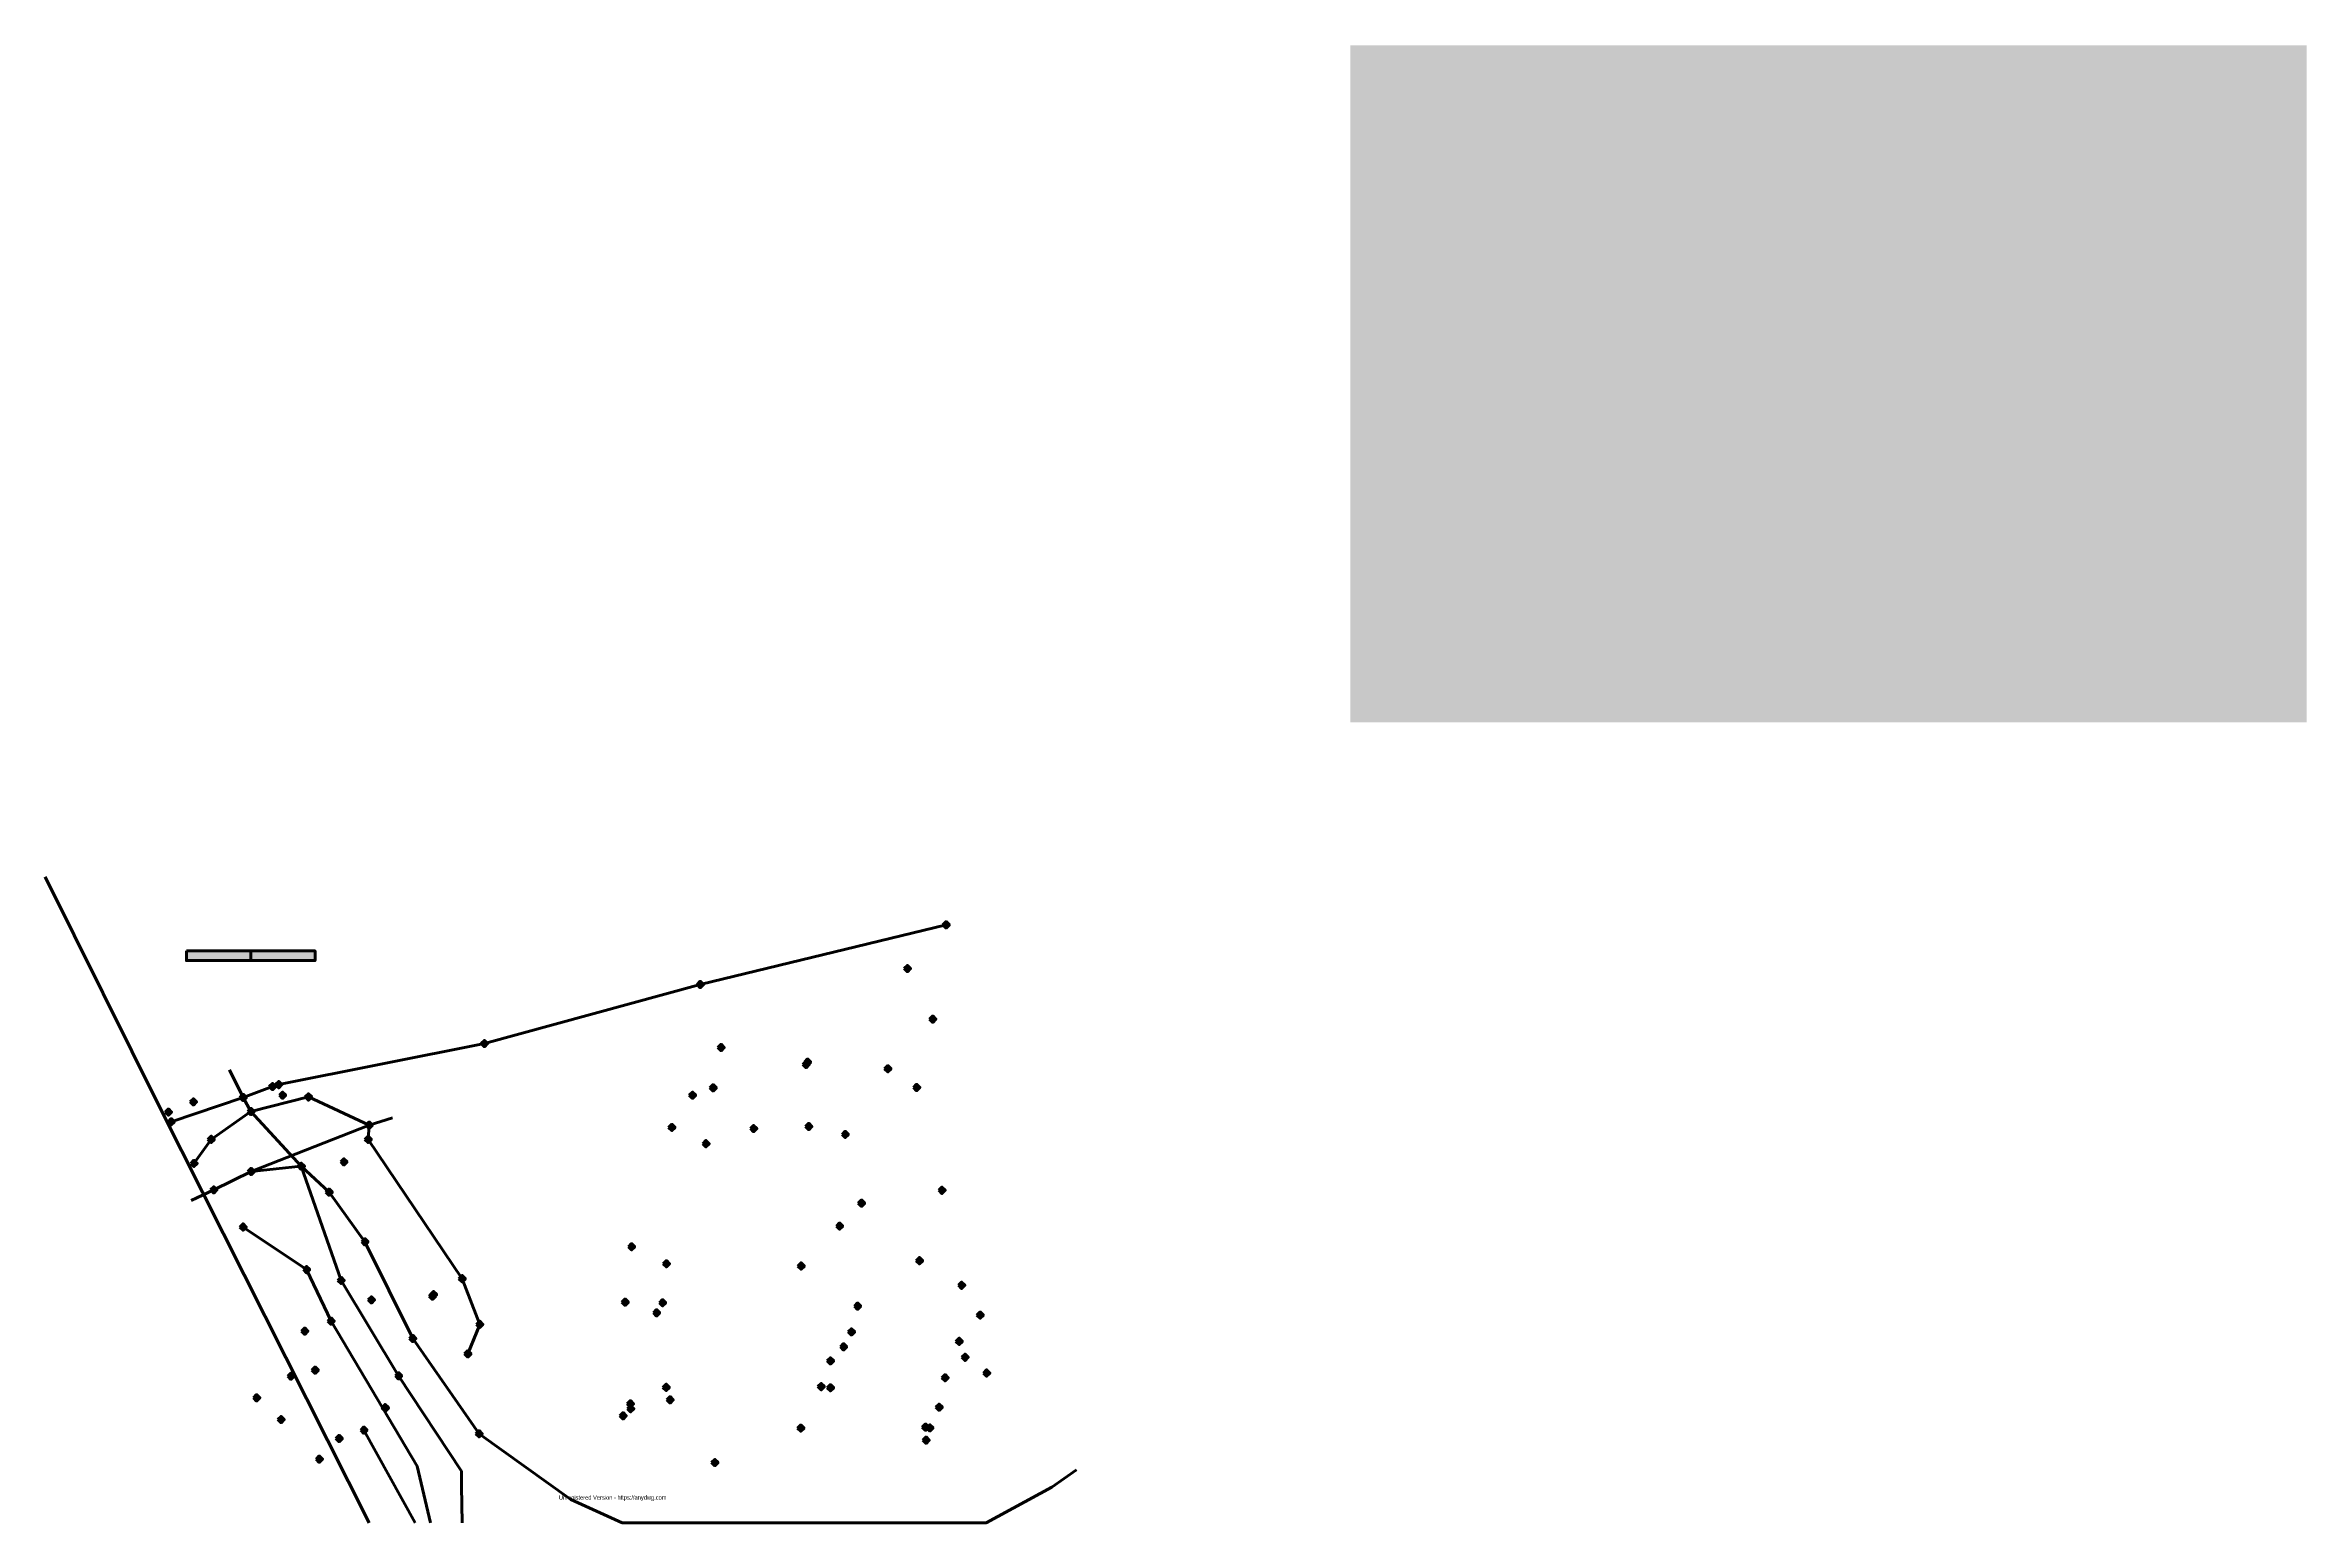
# Model space of a CAD drawing. Header units: inches. Extents: x -16 to 980, y -11 to 640.
import ezdxf

# ---------------------------------------------------------------- set-up
doc = ezdxf.new("R2010")
doc.units = ezdxf.units.IN
doc.header["$MEASUREMENT"] = 0
for name, color, linetype, lineweight in [('H', 7, 'CONTINUOUS', 100), ('P', 250, 'CONTINUOUS', 100), ('Text', 250, 'CONTINUOUS', 100)]:
    doc.layers.add(name, color=color, linetype=linetype, lineweight=lineweight)
doc.styles.get("Standard").update_dxf_attribs({"font": 'txt', "width": 0.75})

msp = doc.modelspace()

# ---------------------------------------------------------------- hatches: boundary and pattern name
at = {"layer": 'H', "linetype": 'Continuous'}
for color, points in [(7, [(558.42, 639.5), (979.58, 639.5), (979.58, 341.5), (558.42, 341.5)]), (0, [(379.08, 252.33), (380.5, 250.92), (381.92, 252.33), (380.5, 253.75)]), (0, [(46, 240.83), (74.33, 240.83), (74.33, 236.58), (46, 236.58)]), (7, [(74.33, 240.83), (102.67, 240.83), (102.67, 236.58), (74.33, 236.58)]), (0, [(362, 233.08), (363.42, 231.67), (364.83, 233.08), (363.42, 234.5)]), (0, [(270.83, 226.08), (272.25, 224.67), (273.67, 226.08), (272.25, 227.5)]), (0, [(373.17, 210.83), (374.58, 209.42), (376, 210.83), (374.58, 212.25)]), (0, [(175.75, 200.08), (177.17, 198.67), (178.58, 200.08), (177.17, 201.5)]), (0, [(280, 198.33), (281.42, 196.92), (282.83, 198.33), (281.42, 199.75)]), (0, [(317.42, 190.83), (318.83, 189.42), (320.25, 190.83), (318.83, 192.25)]), (0, [(318.08, 191.92), (319.5, 190.5), (320.92, 191.92), (319.5, 193.33)]), (0, [(353.42, 189), (354.83, 187.58), (356.25, 189), (354.83, 190.42)]), (0, [(82.5, 181.17), (83.92, 179.75), (85.33, 181.17), (83.92, 182.58)]), (0, [(85.25, 182), (86.67, 180.58), (88.08, 182), (86.67, 183.42)]), (0, [(276.5, 180.58), (277.92, 179.17), (279.33, 180.58), (277.92, 182)]), (0, [(366.08, 180.75), (367.5, 179.33), (368.92, 180.75), (367.5, 182.17)]), (0, [(36.67, 169.92), (38.08, 168.5), (39.5, 169.92), (38.08, 171.33)]), (0, [(47.67, 174.42), (49.08, 173), (50.5, 174.42), (49.08, 175.83)]), (0, [(69.58, 176.33), (71, 174.92), (72.42, 176.33), (71, 177.75)]), (0, [(73, 170.17), (74.42, 168.75), (75.83, 170.17), (74.42, 171.58)]), (0, [(86.92, 177.33), (88.33, 175.92), (89.75, 177.33), (88.33, 178.75)]), (0, [(98.33, 176.58), (99.75, 175.17), (101.17, 176.58), (99.75, 178)]), (0, [(267.42, 177.33), (268.83, 175.92), (270.25, 177.33), (268.83, 178.75)]), (0, [(37.92, 165.67), (39.33, 164.25), (40.75, 165.67), (39.33, 167.08)]), (0, [(55.5, 157.92), (56.92, 156.5), (58.33, 157.92), (56.92, 159.33)]), (0, [(124.58, 157.92), (126, 156.5), (127.42, 157.92), (126, 159.33)]), (0, [(125.08, 164.17), (126.5, 162.75), (127.92, 164.17), (126.5, 165.58)]), (0, [(258.33, 163.17), (259.75, 161.75), (261.17, 163.17), (259.75, 164.58)]), (0, [(294.33, 162.67), (295.75, 161.25), (297.17, 162.67), (295.75, 164.08)]), (0, [(318.58, 163.58), (320, 162.17), (321.42, 163.58), (320, 165)]), (0, [(334.67, 160.08), (336.08, 158.67), (337.5, 160.08), (336.08, 161.5)]), (0, [(113.92, 148), (115.33, 146.58), (116.75, 148), (115.33, 149.42)]), (0, [(273.33, 156), (274.75, 154.58), (276.17, 156), (274.75, 157.42)]), (0, [(47.92, 147.33), (49.33, 145.92), (50.75, 147.33), (49.33, 148.75)]), (0, [(73.08, 143.75), (74.5, 142.33), (75.92, 143.75), (74.5, 145.17)]), (0, [(95.17, 146.08), (96.58, 144.67), (98, 146.08), (96.58, 147.5)]), (0, [(56.58, 135.67), (58, 134.25), (59.42, 135.67), (58, 137.08)]), (0, [(107.42, 134.67), (108.83, 133.25), (110.25, 134.67), (108.83, 136.08)]), (0, [(341.83, 129.83), (343.25, 128.42), (344.67, 129.83), (343.25, 131.25)]), (0, [(377.25, 135.5), (378.67, 134.08), (380.08, 135.5), (378.67, 136.92)]), (0, [(69.5, 119.33), (70.92, 117.92), (72.33, 119.33), (70.92, 120.75)]), (0, [(332.17, 119.75), (333.58, 118.33), (335, 119.75), (333.58, 121.17)]), (0, [(123.17, 112.83), (124.58, 111.42), (126, 112.83), (124.58, 114.25)]), (0, [(240.58, 110.67), (242, 109.25), (243.42, 110.67), (242, 112.08)]), (0, [(97.5, 100.58), (98.92, 99.17), (100.33, 100.58), (98.92, 102)]), (0, [(255.92, 103.17), (257.33, 101.75), (258.75, 103.17), (257.33, 104.58)]), (0, [(315.25, 102.17), (316.67, 100.75), (318.08, 102.17), (316.67, 103.58)]), (0, [(367.33, 104.5), (368.75, 103.08), (370.17, 104.5), (368.75, 105.92)]), (0, [(112.67, 95.83), (114.08, 94.42), (115.5, 95.83), (114.08, 97.25)]), (0, [(152.92, 88.92), (154.33, 87.5), (155.75, 88.92), (154.33, 90.33)]), (0, [(153.42, 89.58), (154.83, 88.17), (156.25, 89.58), (154.83, 91)]), (0, [(166, 96.58), (167.42, 95.17), (168.83, 96.58), (167.42, 98)]), (0, [(385.92, 93.67), (387.33, 92.25), (388.75, 93.67), (387.33, 95.08)]), (0, [(126, 87.25), (127.42, 85.83), (128.83, 87.25), (127.42, 88.67)]), (0, [(237.75, 86.25), (239.17, 84.83), (240.58, 86.25), (239.17, 87.67)]), (0, [(251.58, 81.58), (253, 80.17), (254.42, 81.58), (253, 83)]), (0, [(254.25, 86), (255.67, 84.58), (257.08, 86), (255.67, 87.42)]), (0, [(340.08, 84.5), (341.5, 83.08), (342.92, 84.5), (341.5, 85.92)]), (0, [(394.08, 80.58), (395.5, 79.17), (396.92, 80.58), (395.5, 82)]), (0, [(96.67, 73.5), (98.08, 72.08), (99.5, 73.5), (98.08, 74.92)]), (0, [(108.25, 77.92), (109.67, 76.5), (111.08, 77.92), (109.67, 79.33)]), (0, [(144.25, 70.25), (145.67, 68.83), (147.08, 70.25), (145.67, 71.67)]), (0, [(173.75, 76.5), (175.17, 75.08), (176.58, 76.5), (175.17, 77.92)]), (0, [(337.42, 73.17), (338.83, 71.75), (340.25, 73.17), (338.83, 74.58)]), (0, [(384.83, 69), (386.25, 67.58), (387.67, 69), (386.25, 70.42)]), (0, [(168.5, 63.5), (169.92, 62.08), (171.33, 63.5), (169.92, 64.92)]), (0, [(328.17, 60.42), (329.58, 59), (331, 60.42), (329.58, 61.83)]), (0, [(333.92, 66.58), (335.33, 65.17), (336.75, 66.58), (335.33, 68)]), (0, [(387.42, 62), (388.83, 60.58), (390.25, 62), (388.83, 63.42)]), (0, [(90.58, 53.67), (92, 52.25), (93.42, 53.67), (92, 55.08)]), (0, [(101.25, 56.33), (102.67, 54.92), (104.08, 56.33), (102.67, 57.75)]), (0, [(138, 53.83), (139.42, 52.42), (140.83, 53.83), (139.42, 55.25)]), (0, [(255.83, 48.75), (257.25, 47.33), (258.67, 48.75), (257.25, 50.17)]), (0, [(324.08, 49.08), (325.5, 47.67), (326.92, 49.08), (325.5, 50.5)]), (0, [(328.17, 48.58), (329.58, 47.17), (331, 48.58), (329.58, 50)]), (0, [(378.58, 53), (380, 51.58), (381.42, 53), (380, 54.42)]), (0, [(396.92, 55.08), (398.33, 53.67), (399.75, 55.08), (398.33, 56.5)]), (0, [(75.5, 44.17), (76.92, 42.75), (78.33, 44.17), (76.92, 45.58)]), (0, [(132.08, 39.83), (133.5, 38.42), (134.92, 39.83), (133.5, 41.25)]), (0, [(132.17, 39.67), (133.58, 38.25), (135, 39.67), (133.58, 41.08)]), (0, [(240.08, 41.5), (241.5, 40.08), (242.92, 41.5), (241.5, 42.92)]), (0, [(240.17, 39.33), (241.58, 37.92), (243, 39.33), (241.58, 40.75)]), (0, [(257.5, 43.25), (258.92, 41.83), (260.33, 43.25), (258.92, 44.67)]), (0, [(376, 40), (377.42, 38.58), (378.83, 40), (377.42, 41.42)]), (0, [(86.25, 34.58), (87.67, 33.17), (89.08, 34.58), (87.67, 36)]), (0, [(122.75, 29.92), (124.17, 28.5), (125.58, 29.92), (124.17, 31.33)]), (0, [(236.83, 36.25), (238.25, 34.83), (239.67, 36.25), (238.25, 37.67)]), (0, [(315.08, 30.83), (316.5, 29.42), (317.92, 30.83), (316.5, 32.25)]), (0, [(370, 31.25), (371.42, 29.83), (372.83, 31.25), (371.42, 32.67)]), (0, [(371.92, 30.92), (373.33, 29.5), (374.75, 30.92), (373.33, 32.33)]), (0, [(111.83, 26.25), (113.25, 24.83), (114.67, 26.25), (113.25, 27.67)]), (0, [(173.42, 28.33), (174.83, 26.92), (176.25, 28.33), (174.83, 29.75)]), (0, [(370.25, 25.5), (371.67, 24.08), (373.08, 25.5), (371.67, 26.92)]), (0, [(103.08, 17.17), (104.5, 15.75), (105.92, 17.17), (104.5, 18.58)]), (0, [(277.25, 15.67), (278.67, 14.25), (280.08, 15.67), (278.67, 17.08)])]:
    msp.add_hatch(color=color, dxfattribs=at).paths.add_polyline_path(points)

# ---------------------------------------------------------------- linework, layer by layer
at = {"layer": 'P', "color": 0, "linetype": 'Continuous'}
for points in [[(-16.17, 273.5), (34.67, 171), (126.5, -10.83)], [(-16.17, 273.5), (34.67, 171), (126.5, -10.83)], [(-16.17, 273.5), (34.67, 171), (126.5, -10.83)], [(380.5, 252.33), (272.25, 226.08), (177.17, 200.08), (86.67, 182), (83.92, 181.17), (71, 176.33), (39.33, 165.67)], [(380.5, 252.33), (272.25, 226.08), (177.17, 200.08), (86.67, 182), (83.92, 181.17), (71, 176.33), (39.33, 165.67)], [(379.08, 252.33), (380.5, 250.92), (381.92, 252.33), (380.5, 253.75), (379.08, 252.33)], [(46, 240.83), (74.33, 240.83), (74.33, 236.58), (46, 236.58), (46, 240.83)], [(74.33, 240.83), (102.67, 240.83), (102.67, 236.58), (74.33, 236.58), (74.33, 240.83)], [(362, 233.08), (363.42, 231.67), (364.83, 233.08), (363.42, 234.5), (362, 233.08)], [(270.83, 226.08), (272.25, 224.67), (273.67, 226.08), (272.25, 227.5), (270.83, 226.08)], [(373.17, 210.83), (374.58, 209.42), (376, 210.83), (374.58, 212.25), (373.17, 210.83)], [(175.75, 200.08), (177.17, 198.67), (178.58, 200.08), (177.17, 201.5), (175.75, 200.08)], [(280, 198.33), (281.42, 196.92), (282.83, 198.33), (281.42, 199.75), (280, 198.33)], [(317.42, 190.83), (318.83, 189.42), (320.25, 190.83), (318.83, 192.25), (317.42, 190.83)], [(318.08, 191.92), (319.5, 190.5), (320.92, 191.92), (319.5, 193.33), (318.08, 191.92)], [(353.42, 189), (354.83, 187.58), (356.25, 189), (354.83, 190.42), (353.42, 189)], [(114.08, 95.83), (96.58, 146.08), (74.42, 170.17), (71, 176.33), (65, 188.5)], [(114.08, 95.83), (96.58, 146.08), (74.42, 170.17), (71, 176.33), (65, 188.5)], [(82.5, 181.17), (83.92, 179.75), (85.33, 181.17), (83.92, 182.58), (82.5, 181.17)], [(85.25, 182), (86.67, 180.58), (88.08, 182), (86.67, 183.42), (85.25, 182)], [(276.5, 180.58), (277.92, 179.17), (279.33, 180.58), (277.92, 182), (276.5, 180.58)], [(366.08, 180.75), (367.5, 179.33), (368.92, 180.75), (367.5, 182.17), (366.08, 180.75)], [(36.67, 169.92), (38.08, 168.5), (39.5, 169.92), (38.08, 171.33), (36.67, 169.92)], [(47.67, 174.42), (49.08, 173), (50.5, 174.42), (49.08, 175.83), (47.67, 174.42)], [(49.33, 147.33), (56.92, 157.92), (74.42, 170.17), (99.75, 176.58), (126.5, 164.17), (126, 157.92), (126, 157.92), (167.42, 96.58), (167.42, 96.58), (167.42, 96.58), (175.17, 76.5), (169.92, 63.5)], [(49.33, 147.33), (56.92, 157.92), (74.42, 170.17), (99.75, 176.58), (126.5, 164.17), (126, 157.92), (167.42, 96.58), (175.17, 76.5), (169.92, 63.5)], [(49.33, 147.33), (56.92, 157.92), (74.42, 170.17), (99.75, 176.58), (126.5, 164.17), (126, 157.92), (167.42, 96.58), (175.17, 76.5), (169.92, 63.5)], [(69.58, 176.33), (71, 174.92), (72.42, 176.33), (71, 177.75), (69.58, 176.33)], [(73, 170.17), (74.42, 168.75), (75.83, 170.17), (74.42, 171.58), (73, 170.17)], [(86.92, 177.33), (88.33, 175.92), (89.75, 177.33), (88.33, 178.75), (86.92, 177.33)], [(98.33, 176.58), (99.75, 175.17), (101.17, 176.58), (99.75, 178), (98.33, 176.58)], [(267.42, 177.33), (268.83, 175.92), (270.25, 177.33), (268.83, 178.75), (267.42, 177.33)], [(37.92, 165.67), (39.33, 164.25), (40.75, 165.67), (39.33, 167.08), (37.92, 165.67)], [(48.08, 131), (58, 135.67), (74.5, 143.75), (126.5, 164.17), (136.67, 167.33)], [(48.08, 131), (58, 135.67), (74.5, 143.75), (126.5, 164.17), (136.67, 167.33)], [(55.5, 157.92), (56.92, 156.5), (58.33, 157.92), (56.92, 159.33), (55.5, 157.92)], [(124.58, 157.92), (126, 156.5), (127.42, 157.92), (126, 159.33), (124.58, 157.92)], [(125.08, 164.17), (126.5, 162.75), (127.92, 164.17), (126.5, 165.58), (125.08, 164.17)], [(258.33, 163.17), (259.75, 161.75), (261.17, 163.17), (259.75, 164.58), (258.33, 163.17)], [(294.33, 162.67), (295.75, 161.25), (297.17, 162.67), (295.75, 164.08), (294.33, 162.67)], [(318.58, 163.58), (320, 162.17), (321.42, 163.58), (320, 165), (318.58, 163.58)], [(334.67, 160.08), (336.08, 158.67), (337.5, 160.08), (336.08, 161.5), (334.67, 160.08)], [(113.92, 148), (115.33, 146.58), (116.75, 148), (115.33, 149.42), (113.92, 148)], [(273.33, 156), (274.75, 154.58), (276.17, 156), (274.75, 157.42), (273.33, 156)], [(47.92, 147.33), (49.33, 145.92), (50.75, 147.33), (49.33, 148.75), (47.92, 147.33)], [(58, 135.67), (74.5, 143.75), (96.58, 146.08), (108.83, 134.67), (124.58, 112.83), (145.67, 70.25), (174.83, 28.33), (215.25, -0.67), (237.92, -10.83), (398.17, -10.83), (427, 4.83), (437.83, 12.42)], [(73.08, 143.75), (74.5, 142.33), (75.92, 143.75), (74.5, 145.17), (73.08, 143.75)], [(95.17, 146.08), (96.58, 144.67), (98, 146.08), (96.58, 147.5), (95.17, 146.08)], [(56.58, 135.67), (58, 134.25), (59.42, 135.67), (58, 137.08), (56.58, 135.67)], [(107.42, 134.67), (108.83, 133.25), (110.25, 134.67), (108.83, 136.08), (107.42, 134.67)], [(341.83, 129.83), (343.25, 128.42), (344.67, 129.83), (343.25, 131.25), (341.83, 129.83)], [(377.25, 135.5), (378.67, 134.08), (380.08, 135.5), (378.67, 136.92), (377.25, 135.5)], [(69.5, 119.33), (70.92, 117.92), (72.33, 119.33), (70.92, 120.75), (69.5, 119.33)], [(332.17, 119.75), (333.58, 118.33), (335, 119.75), (333.58, 121.17), (332.17, 119.75)], [(70.92, 119.33), (98.92, 100.58), (109.67, 77.92), (147.58, 14.08), (153.5, -10.83)], [(70.92, 119.33), (98.92, 100.58), (109.67, 77.92)], [(70.92, 119.33), (98.92, 100.58), (109.67, 77.92)], [(123.17, 112.83), (124.58, 111.42), (126, 112.83), (124.58, 114.25), (123.17, 112.83)], [(240.58, 110.67), (242, 109.25), (243.42, 110.67), (242, 112.08), (240.58, 110.67)], [(97.5, 100.58), (98.92, 99.17), (100.33, 100.58), (98.92, 102), (97.5, 100.58)], [(255.92, 103.17), (257.33, 101.75), (258.75, 103.17), (257.33, 104.58), (255.92, 103.17)], [(315.25, 102.17), (316.67, 100.75), (318.08, 102.17), (316.67, 103.58), (315.25, 102.17)], [(367.33, 104.5), (368.75, 103.08), (370.17, 104.5), (368.75, 105.92), (367.33, 104.5)], [(112.67, 95.83), (114.08, 94.42), (115.5, 95.83), (114.08, 97.25), (112.67, 95.83)], [(114.08, 95.83), (139.42, 53.83), (167.08, 11.92), (167.08, 5.25), (167.42, -10.83)], [(152.92, 88.92), (154.33, 87.5), (155.75, 88.92), (154.33, 90.33), (152.92, 88.92)], [(153.42, 89.58), (154.83, 88.17), (156.25, 89.58), (154.83, 91), (153.42, 89.58)], [(166, 96.58), (167.42, 95.17), (168.83, 96.58), (167.42, 98), (166, 96.58)], [(385.92, 93.67), (387.33, 92.25), (388.75, 93.67), (387.33, 95.08), (385.92, 93.67)], [(126, 87.25), (127.42, 85.83), (128.83, 87.25), (127.42, 88.67), (126, 87.25)], [(237.75, 86.25), (239.17, 84.83), (240.58, 86.25), (239.17, 87.67), (237.75, 86.25)], [(251.58, 81.58), (253, 80.17), (254.42, 81.58), (253, 83), (251.58, 81.58)], [(254.25, 86), (255.67, 84.58), (257.08, 86), (255.67, 87.42), (254.25, 86)], [(340.08, 84.5), (341.5, 83.08), (342.92, 84.5), (341.5, 85.92), (340.08, 84.5)], [(394.08, 80.58), (395.5, 79.17), (396.92, 80.58), (395.5, 82), (394.08, 80.58)], [(96.67, 73.5), (98.08, 72.08), (99.5, 73.5), (98.08, 74.92), (96.67, 73.5)], [(108.25, 77.92), (109.67, 76.5), (111.08, 77.92), (109.67, 79.33), (108.25, 77.92)], [(144.25, 70.25), (145.67, 68.83), (147.08, 70.25), (145.67, 71.67), (144.25, 70.25)], [(173.75, 76.5), (175.17, 75.08), (176.58, 76.5), (175.17, 77.92), (173.75, 76.5)], [(337.42, 73.17), (338.83, 71.75), (340.25, 73.17), (338.83, 74.58), (337.42, 73.17)], [(384.83, 69), (386.25, 67.58), (387.67, 69), (386.25, 70.42), (384.83, 69)], [(168.5, 63.5), (169.92, 62.08), (171.33, 63.5), (169.92, 64.92), (168.5, 63.5)], [(328.17, 60.42), (329.58, 59), (331, 60.42), (329.58, 61.83), (328.17, 60.42)], [(333.92, 66.58), (335.33, 65.17), (336.75, 66.58), (335.33, 68), (333.92, 66.58)], [(387.42, 62), (388.83, 60.58), (390.25, 62), (388.83, 63.42), (387.42, 62)], [(90.58, 53.67), (92, 52.25), (93.42, 53.67), (92, 55.08), (90.58, 53.67)], [(101.25, 56.33), (102.67, 54.92), (104.08, 56.33), (102.67, 57.75), (101.25, 56.33)], [(138, 53.83), (139.42, 52.42), (140.83, 53.83), (139.42, 55.25), (138, 53.83)], [(255.83, 48.75), (257.25, 47.33), (258.67, 48.75), (257.25, 50.17), (255.83, 48.75)], [(324.08, 49.08), (325.5, 47.67), (326.92, 49.08), (325.5, 50.5), (324.08, 49.08)], [(328.17, 48.58), (329.58, 47.17), (331, 48.58), (329.58, 50), (328.17, 48.58)], [(378.58, 53), (380, 51.58), (381.42, 53), (380, 54.42), (378.58, 53)], [(396.92, 55.08), (398.33, 53.67), (399.75, 55.08), (398.33, 56.5), (396.92, 55.08)], [(75.5, 44.17), (76.92, 42.75), (78.33, 44.17), (76.92, 45.58), (75.5, 44.17)], [(132.08, 39.83), (133.5, 38.42), (134.92, 39.83), (133.5, 41.25), (132.08, 39.83)], [(132.17, 39.67), (133.58, 38.25), (135, 39.67), (133.58, 41.08), (132.17, 39.67)], [(240.08, 41.5), (241.5, 40.08), (242.92, 41.5), (241.5, 42.92), (240.08, 41.5)], [(240.17, 39.33), (241.58, 37.92), (243, 39.33), (241.58, 40.75), (240.17, 39.33)], [(257.5, 43.25), (258.92, 41.83), (260.33, 43.25), (258.92, 44.67), (257.5, 43.25)], [(376, 40), (377.42, 38.58), (378.83, 40), (377.42, 41.42), (376, 40)], [(86.25, 34.58), (87.67, 33.17), (89.08, 34.58), (87.67, 36), (86.25, 34.58)], [(122.75, 29.92), (124.17, 28.5), (125.58, 29.92), (124.17, 31.33), (122.75, 29.92)], [(124.17, 29.92), (146.75, -10.83)], [(236.83, 36.25), (238.25, 34.83), (239.67, 36.25), (238.25, 37.67), (236.83, 36.25)], [(315.08, 30.83), (316.5, 29.42), (317.92, 30.83), (316.5, 32.25), (315.08, 30.83)], [(370, 31.25), (371.42, 29.83), (372.83, 31.25), (371.42, 32.67), (370, 31.25)], [(371.92, 30.92), (373.33, 29.5), (374.75, 30.92), (373.33, 32.33), (371.92, 30.92)], [(111.83, 26.25), (113.25, 24.83), (114.67, 26.25), (113.25, 27.67), (111.83, 26.25)], [(173.42, 28.33), (174.83, 26.92), (176.25, 28.33), (174.83, 29.75), (173.42, 28.33)], [(174.83, 28.33), (215.25, -0.67), (237.92, -10.83)], [(174.83, 28.33), (215.25, -0.67), (237.92, -10.83)], [(370.25, 25.5), (371.67, 24.08), (373.08, 25.5), (371.67, 26.92), (370.25, 25.5)], [(103.08, 17.17), (104.5, 15.75), (105.92, 17.17), (104.5, 18.58), (103.08, 17.17)], [(277.25, 15.67), (278.67, 14.25), (280.08, 15.67), (278.67, 17.08), (277.25, 15.67)]]:
    msp.add_lwpolyline(points, dxfattribs=at)

# ---------------------------------------------------------------- texts
at = {"layer": 'Text', "color": 0, "linetype": 'Continuous', "attachment_point": 4}
for insert, char_height in [((44.42, 250.75), 5.75), ((72.75, 250.75), 5.75), ((99.42, 250.75), 5.75), ((102.67, 250.75), 5.75), ((105.92, 250.75), 5.75), ((107.83, 250.75), 5.75), ((380.42, 258.25), 4.8333), ((383.25, 258.25), 4.8333), ((386, 258.25), 4.8333), ((387.5, 258.25), 4.8333), ((390.33, 258.25), 4.8333), ((363.42, 239), 4.75), ((366.17, 239), 4.75), ((368.92, 239), 4.75), ((370.5, 239), 4.75), ((373.25, 239), 4.75), ((272.17, 232.08), 4.8333), ((274.92, 232.08), 4.8333), ((277.67, 232.08), 4.8333), ((279.25, 232.08), 4.8333), ((282, 232.08), 4.8333), ((374.5, 216.75), 4.75), ((377.25, 216.75), 4.75), ((380, 216.75), 4.75), ((381.58, 216.75), 4.75), ((384.33, 216.75), 4.75), ((177.08, 206), 4.75), ((179.83, 206), 4.75), ((182.58, 206), 4.75), ((184.17, 206), 4.75), ((186.92, 206), 4.75), ((281.42, 204.25), 4.8333), ((284.17, 204.25), 4.8333), ((286.92, 204.25), 4.8333), ((288.5, 204.25), 4.8333), ((291.25, 204.25), 4.8333), ((306.17, 190.67), 4.8333), ((308.92, 190.67), 4.8333), ((311.67, 190.67), 4.8333), ((313.25, 190.67), 4.8333), ((316, 190.67), 4.8333), ((319.5, 197.92), 4.8333), ((322.25, 197.92), 4.8333), ((325, 197.92), 4.8333), ((326.58, 197.92), 4.8333), ((329.33, 197.92), 4.8333), ((354.75, 194.92), 4.75), ((357.58, 194.92), 4.75), ((360.33, 194.92), 4.75), ((361.83, 194.92), 4.75), ((58.33, 182.25), 4.8333), ((61.17, 182.25), 4.8333), ((63.92, 182.25), 4.8333), ((65.42, 182.25), 4.8333), ((68.17, 182.25), 4.8333), ((71.25, 187.08), 4.8333), ((74.08, 187.08), 4.8333), ((76.83, 187.08), 4.8333), ((78.33, 187.08), 4.8333), ((81.17, 187.08), 4.8333), ((86.58, 187.92), 4.8333), ((89.33, 187.92), 4.8333), ((92.08, 187.92), 4.8333), ((93.67, 187.92), 4.8333), ((96.42, 187.92), 4.8333), ((99.67, 182.5), 4.8333), ((102.42, 182.5), 4.8333), ((105.25, 182.5), 4.8333), ((106.75, 182.5), 4.8333), ((109.5, 182.5), 4.8333), ((262.5, 183.25), 4.75), ((265.33, 183.25), 4.75), ((268.08, 183.25), 4.75), ((269.58, 183.25), 4.75), ((272.33, 183.25), 4.75), ((277.83, 186.5), 4.8333), ((280.58, 186.5), 4.8333), ((283.33, 186.5), 4.8333), ((284.92, 186.5), 4.8333), ((287.67, 186.5), 4.8333), ((367.42, 186.67), 4.8333), ((370.17, 186.67), 4.8333), ((372.92, 186.67), 4.8333), ((374.5, 186.67), 4.8333), ((377.25, 186.67), 4.8333), ((36.83, 175.83), 4.75), ((39.58, 175.83), 4.75), ((42.33, 175.83), 4.75), ((43.92, 175.83), 4.75), ((49, 175), 4.8333), ((51.83, 175), 4.8333), ((54.58, 175), 4.8333), ((56.08, 175), 4.8333), ((58.83, 175), 4.8333), ((74.33, 170.75), 4.8333), ((77.08, 170.75), 4.8333), ((79.92, 170.75), 4.8333), ((81.42, 170.75), 4.8333), ((82, 177.17), 4.8333), ((84.17, 170.75), 4.8333), ((84.75, 177.17), 4.8333), ((87.5, 177.17), 4.8333), ((89.08, 177.17), 4.8333), ((91.83, 177.17), 4.8333), ((126.42, 170.08), 4.8333), ((129.17, 170.08), 4.8333), ((131.92, 170.08), 4.8333), ((133.5, 170.08), 4.8333), ((136.25, 170.08), 4.8333), ((319.92, 169.5), 4.8333), ((322.67, 169.5), 4.8333), ((325.5, 169.5), 4.8333), ((327, 169.5), 4.8333), ((329.75, 169.5), 4.8333), ((39.25, 166.25), 4.8333), ((42.08, 166.25), 4.8333), ((44.83, 166.25), 4.8333), ((46.33, 166.25), 4.8333), ((49.17, 166.25), 4.8333), ((56.83, 163.83), 4.8333), ((59.58, 163.83), 4.8333), ((62.33, 163.83), 4.8333), ((63.92, 163.83), 4.8333), ((66.67, 163.83), 4.8333), ((125.92, 160.75), 4.75), ((128.67, 160.75), 4.75), ((131.42, 160.75), 4.75), ((133, 160.75), 4.75), ((135.75, 160.75), 4.75), ((259.75, 169.08), 4.75), ((262.5, 169.08), 4.75), ((265.25, 169.08), 4.75), ((266.75, 169.08), 4.75), ((269.58, 169.08), 4.75), ((274.67, 161.92), 4.75), ((277.42, 161.92), 4.75), ((280.17, 161.92), 4.75), ((281.75, 161.92), 4.75), ((284.5, 161.92), 4.75), ((295.75, 168.58), 4.75), ((298.5, 168.58), 4.75), ((301.25, 168.58), 4.75), ((302.83, 168.58), 4.75), ((305.58, 168.58), 4.75), ((336, 166), 4.8333), ((338.83, 166), 4.8333), ((341.58, 166), 4.8333), ((343.08, 166), 4.8333), ((345.83, 166), 4.8333), ((49.33, 153.25), 4.8333), ((52.08, 153.25), 4.8333), ((54.83, 153.25), 4.8333), ((56.42, 153.25), 4.8333), ((59.17, 153.25), 4.8333), ((74.5, 149.67), 4.8333), ((77.25, 149.67), 4.8333), ((80, 149.67), 4.8333), ((81.58, 149.67), 4.8333), ((84.33, 149.67), 4.8333), ((96.5, 152), 4.8333), ((99.25, 152), 4.8333), ((102, 152), 4.8333), ((103.58, 152), 4.8333), ((106.33, 152), 4.8333), ((115.25, 153.92), 4.8333), ((118, 153.92), 4.8333), ((120.83, 153.92), 4.8333), ((122.33, 153.92), 4.8333), ((125.08, 153.92), 4.8333), ((57.92, 141.58), 4.75), ((60.67, 141.58), 4.75), ((63.42, 141.58), 4.75), ((65, 141.58), 4.75), ((67.75, 141.58), 4.75), ((108.75, 140.58), 4.75), ((111.5, 140.58), 4.75), ((114.25, 140.58), 4.75), ((115.83, 140.58), 4.75), ((118.58, 140.58), 4.75), ((378.67, 141.42), 4.75), ((381.42, 141.42), 4.75), ((384.17, 141.42), 4.75), ((385.75, 141.42), 4.75), ((388.5, 141.42), 4.75), ((343.17, 135.75), 4.75), ((345.92, 135.75), 4.75), ((348.67, 135.75), 4.75), ((350.25, 135.75), 4.75), ((353, 135.75), 4.75), ((70.83, 125.33), 4.8333), ((73.58, 125.33), 4.8333), ((76.33, 125.33), 4.8333), ((77.92, 125.33), 4.8333), ((80.67, 125.33), 4.8333), ((333.5, 125.67), 4.8333), ((336.33, 125.67), 4.8333), ((339.08, 125.67), 4.8333), ((340.58, 125.67), 4.8333), ((343.42, 125.67), 4.8333), ((124.5, 118.75), 4.8333), ((127.25, 118.75), 4.8333), ((130, 118.75), 4.8333), ((131.58, 118.75), 4.8333), ((134.33, 118.75), 4.8333), ((242, 116.58), 4.75), ((244.75, 116.58), 4.75), ((247.5, 116.58), 4.75), ((249.08, 116.58), 4.75), ((251.83, 116.58), 4.75), ((368.75, 110.42), 4.75), ((371.5, 110.42), 4.75), ((374.25, 110.42), 4.75), ((375.83, 110.42), 4.75), ((378.58, 110.42), 4.75), ((98.83, 106.5), 4.75), ((101.58, 106.5), 4.75), ((104.33, 106.5), 4.75), ((105.92, 106.5), 4.75), ((108.67, 106.5), 4.75), ((114, 101.75), 4.8333), ((116.75, 101.75), 4.8333), ((119.58, 101.75), 4.8333), ((121.08, 101.75), 4.8333), ((123.83, 101.75), 4.8333), ((167.33, 102.5), 4.75), ((170.08, 102.5), 4.75), ((172.83, 102.5), 4.75), ((174.42, 102.5), 4.75), ((177.17, 102.5), 4.75), ((257.33, 109.08), 4.75), ((260.08, 109.08), 4.75), ((262.83, 109.08), 4.75), ((264.42, 109.08), 4.75), ((267.17, 109.08), 4.75), ((316.67, 108.08), 4.75), ((319.42, 108.08), 4.75), ((322.17, 108.08), 4.75), ((323.75, 108.08), 4.75), ((326.5, 108.08), 4.75), ((387.25, 99.58), 4.8333), ((390, 99.58), 4.8333), ((392.75, 99.58), 4.8333), ((394.33, 99.58), 4.8333), ((397.08, 99.58), 4.8333), ((127.33, 93.17), 4.75), ((130.08, 93.17), 4.75), ((132.83, 93.17), 4.75), ((134.42, 93.17), 4.75), ((137.17, 93.17), 4.75), ((239.08, 92.17), 4.8333), ((241.83, 92.17), 4.8333), ((244.58, 92.17), 4.8333), ((246.17, 92.17), 4.8333), ((248.92, 92.17), 4.8333), ((255.67, 91.92), 4.75), ((258.42, 91.92), 4.75), ((261.17, 91.92), 4.75), ((262.67, 91.92), 4.75), ((265.5, 91.92), 4.75), ((341.42, 90.42), 4.8333), ((344.17, 90.42), 4.8333), ((346.92, 90.42), 4.8333), ((348.5, 90.42), 4.8333), ((351.25, 90.42), 4.8333), ((109.67, 83.83), 4.8333), ((112.42, 83.83), 4.8333), ((115.17, 83.83), 4.8333), ((116.75, 83.83), 4.8333), ((141.67, 88.67), 4.75), ((144.42, 88.67), 4.75), ((147.17, 88.67), 4.75), ((148.75, 88.67), 4.75), ((151.5, 88.67), 4.75), ((154.83, 89.33), 4.75), ((157.58, 89.33), 4.75), ((160.33, 89.33), 4.75), ((161.92, 89.33), 4.75), ((164.67, 89.33), 4.75), ((175.08, 82.42), 4.75), ((177.83, 82.42), 4.75), ((180.67, 82.42), 4.75), ((182.17, 82.42), 4.75), ((184.92, 82.42), 4.75), ((253, 82.17), 4.8333), ((255.75, 82.17), 4.8333), ((258.5, 82.17), 4.8333), ((260.08, 82.17), 4.8333), ((384.42, 86.5), 4.8333), ((387.25, 86.5), 4.8333), ((390, 86.5), 4.8333), ((391.5, 86.5), 4.8333), ((394.25, 86.5), 4.8333), ((91.75, 79.42), 4.75), ((94.5, 79.42), 4.75), ((97.25, 79.42), 4.75), ((98.83, 79.42), 4.75), ((101.58, 79.42), 4.75), ((145.58, 76.17), 4.75), ((148.33, 76.17), 4.75), ((151.08, 76.17), 4.75), ((152.67, 76.17), 4.75), ((155.42, 76.17), 4.75), ((338.75, 79.08), 4.8333), ((341.5, 79.08), 4.8333), ((344.25, 79.08), 4.8333), ((345.83, 79.08), 4.8333), ((348.58, 79.08), 4.8333), ((386.17, 74.92), 4.75), ((388.92, 74.92), 4.75), ((391.67, 74.92), 4.75), ((393.25, 74.92), 4.75), ((396, 74.92), 4.75), ((102.58, 62.25), 4.8333), ((105.33, 62.25), 4.8333), ((108.08, 62.25), 4.8333), ((109.67, 62.25), 4.8333), ((112.42, 62.25), 4.8333), ((139.42, 59.75), 4.8333), ((142.17, 59.75), 4.8333), ((144.92, 59.75), 4.8333), ((146.5, 59.75), 4.8333), ((149.25, 59.75), 4.8333), ((169.83, 69.42), 4.75), ((172.58, 69.42), 4.75), ((175.33, 69.42), 4.75), ((176.92, 69.42), 4.75), ((179.67, 69.42), 4.75), ((329.58, 63.25), 4.75), ((332.33, 63.25), 4.75), ((335.08, 63.25), 4.75), ((335.33, 69.5), 4.8333), ((336.67, 63.25), 4.75), ((338.08, 69.5), 4.8333), ((340.83, 69.5), 4.8333), ((342.33, 69.5), 4.8333), ((376.17, 67.17), 4.8333), ((378.92, 67.17), 4.8333), ((381.75, 67.17), 4.8333), ((383.25, 67.17), 4.8333), ((385.67, 60.25), 4.75), ((386, 67.17), 4.8333), ((388.42, 60.25), 4.75), ((391.17, 60.25), 4.75), ((392.75, 60.25), 4.75), ((395.5, 60.25), 4.75), ((76.92, 50.08), 4.75), ((79.67, 50.08), 4.75), ((82.42, 50.08), 4.75), ((84, 50.08), 4.75), ((85.67, 59.58), 4.8333), ((86.75, 50.08), 4.75), ((88.42, 59.58), 4.8333), ((91.17, 59.58), 4.8333), ((92.75, 59.58), 4.8333), ((95.5, 59.58), 4.8333), ((257.25, 54.67), 4.75), ((260, 54.67), 4.75), ((262.75, 54.67), 4.75), ((264.33, 54.67), 4.75), ((267.08, 54.67), 4.75), ((314.5, 55), 4.8333), ((317.25, 55), 4.8333), ((320, 55), 4.8333), ((321.58, 55), 4.8333), ((324.33, 55), 4.8333), ((329.58, 54.5), 4.75), ((332.33, 54.5), 4.75), ((335.08, 54.5), 4.75), ((336.67, 54.5), 4.75), ((339.42, 54.5), 4.75), ((379.92, 53.58), 4.75), ((382.67, 53.58), 4.75), ((385.5, 53.58), 4.75), ((387, 53.58), 4.75), ((389.75, 53.58), 4.75), ((87.58, 40.5), 4.75), ((90.42, 40.5), 4.75), ((93.17, 40.5), 4.75), ((94.67, 40.5), 4.75), ((97.5, 40.5), 4.75), ((122.42, 45.75), 4.8333), ((125.17, 45.75), 4.8333), ((128, 45.75), 4.8333), ((129.5, 45.75), 4.8333), ((132.25, 45.75), 4.8333), ((227.25, 42.17), 4.75), ((230, 42.17), 4.75), ((232.75, 42.17), 4.75), ((234.25, 42.17), 4.75), ((237.08, 42.17), 4.75), ((241.5, 47.42), 4.75), ((244.25, 47.42), 4.75), ((247, 47.42), 4.75), ((248.5, 47.42), 4.75), ((258.83, 48.33), 4.75), ((261.58, 48.33), 4.75), ((264.42, 48.33), 4.75), ((265.92, 48.33), 4.75), ((268.67, 48.33), 4.75), ((377.42, 45.92), 4.8333), ((380.17, 45.92), 4.8333), ((382.92, 45.92), 4.8333), ((384.5, 45.92), 4.8333), ((387.25, 45.92), 4.8333), ((106.92, 32.17), 4.75), ((109.67, 32.17), 4.75), ((112.42, 32.17), 4.75), ((114, 32.17), 4.75), ((116.75, 32.17), 4.75), ((124.08, 32.83), 4.8333), ((126.83, 32.83), 4.8333), ((129.67, 32.83), 4.8333), ((131.17, 32.83), 4.8333), ((133.58, 39.5), 4.75), ((133.92, 32.83), 4.8333), ((136.33, 39.5), 4.75), ((139.08, 39.5), 4.75), ((140.67, 39.5), 4.75), ((143.42, 39.5), 4.75), ((174.83, 34.25), 4.8333), ((177.58, 34.25), 4.8333), ((180.33, 34.25), 4.8333), ((181.92, 34.25), 4.8333), ((184.67, 34.25), 4.8333), ((241.58, 39.17), 4.75), ((244.33, 39.17), 4.75), ((247.08, 39.17), 4.75), ((248.67, 39.17), 4.75), ((316.42, 36.75), 4.8333), ((319.17, 36.75), 4.8333), ((321.92, 36.75), 4.8333), ((323.5, 36.75), 4.8333), ((358.83, 37.17), 4.75), ((361.58, 37.17), 4.75), ((364.33, 37.17), 4.75), ((365.83, 37.17), 4.75), ((368.67, 37.17), 4.75), ((373.33, 36.83), 4.75), ((376.08, 36.83), 4.75), ((378.83, 36.83), 4.75), ((380.42, 36.83), 4.75), ((383.17, 36.83), 4.75), ((104.42, 23.08), 4.8333), ((107.25, 23.08), 4.8333), ((110, 23.08), 4.8333), ((111.5, 23.08), 4.8333), ((278.67, 21.58), 4.75), ((281.42, 21.58), 4.75), ((284.17, 21.58), 4.75), ((285.75, 21.58), 4.75), ((371.58, 28.33), 4.75), ((374.42, 28.33), 4.75), ((377.17, 28.33), 4.75), ((378.67, 28.33), 4.75), ((381.42, 28.33), 4.75)]:
    msp.add_mtext('{\\fTahoma Regular|b0|i0|c1|p15;}', dxfattribs=dict(at, insert=insert, char_height=char_height))
at = {"layer": 'Text', "color": 240, "insert": (210, 0), "char_height": 2, "width": 105, "attachment_point": 4}
msp.add_mtext('Unregistered Version - https://anydwg.com', dxfattribs=at)

doc.saveas('drawing.dxf')
